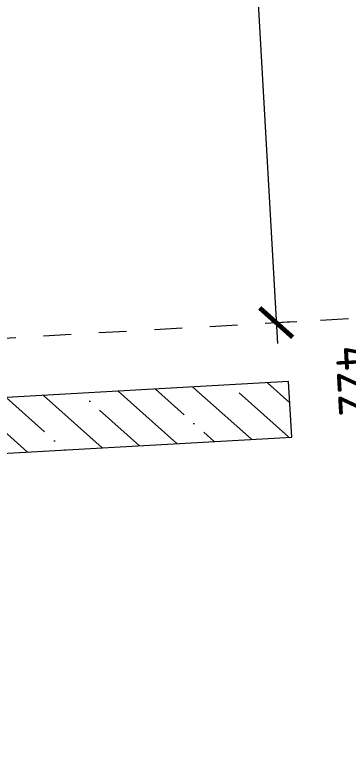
# Model space of a CAD drawing. Header units: metres. Extents: x 93803 to 107732, y 94484 to 125083.
# Drawn here: x 107719.456 to 107720.658, y 110803.104 to 110805.748 of the extents above; entities that cross this region are included whole.
import ezdxf

# ---------------------------------------------------------------- set-up
doc = ezdxf.new("R2010")
doc.units = ezdxf.units.M
doc.header["$PDMODE"] = 35
doc.header["$PDSIZE"] = 1
doc.linetypes.add('_ШПТ__20_т__2_5__Линия сетки', pattern=[25, 20, -2.5, 0, -2.5])
doc.layers.get('Defpoints').update_dxf_attribs({"color": 253})
doc.layers.add('Лестницы', color=7, linetype='Continuous', lineweight=9, true_color=0x506c76)
for name, color, linetype, lineweight in [('Оси', 250, 'Continuous', 9), ('Размеры', 250, 'Continuous', 9), ('Стены штриховка', 7, 'Continuous', 30)]:
    doc.layers.add(name, color=color, linetype=linetype, lineweight=lineweight)
doc.styles.add('ГОСТ 2.304', font='CS_Gost2304.shx')
doc.dimstyles.new('СПДС', dxfattribs={"dimscale": 100, "dimtxt": 2, "dimasz": 1.5, "dimexe": 1, "dimexo": 0, "dimgap": 0.5, "dimtad": 1, "dimdec": 0, "dimtxsty": 'ГОСТ 2.304', "dimblk": 'ARCHTICK', "dimcen": 2.5, "dimdle": 1, "dimadec": 0, "dimazin": 2, "dimtfac": 0.75, "dimtdec": 0, "dimtmove": 1, "dimatfit": 3, "dimfxl": 1, "dimtfill": 1, "dimtolj": 1, "dimlwd": 9, "dimlwe": 9, "dimarcsym": 1})

# ---------------------------------------------------------------- blocks, each defined once
blk = doc.blocks.new('_ArchTick')
at = {"color": 0, "linetype": 'ByBlock', "const_width": 0.15}
blk.add_lwpolyline([(-0.5, -0.5), (0.5, 0.5)], dxfattribs=at)
blk = doc.blocks.new('*D4920')
at = {"layer": 'Defpoints', "color": 0, "ltscale": 75, "transparency": 16777216}
for p in [(36226.45923991071, 1424.283326848605), (39131.45923991071, 1424.283326848605), (39131.45923991071, 1424.283326848605)]:
    blk.add_point(p, dxfattribs=at)
at = {"layer": 'Размеры', "color": 0, "lineweight": 9, "ltscale": 75, "transparency": 16777216}
for p, q in [((36226.45923991071, 1424.283326848605), (36226.45923991071, 1499.283326848605)), ((39131.45923991071, 1424.283326848605), (39131.45923991071, 1499.283326848605)), ((36151.45923991071, 1424.283326848605), (39206.45923991071, 1424.283326848605))]:
    blk.add_line(p, q, dxfattribs=at)
at = {"layer": 'Размеры', "color": 0, "lineweight": 9, "ltscale": 75, "transparency": 16777216, "xscale": 112.5, "yscale": 112.5, "zscale": 112.5, "rotation": 180}
blk.add_blockref('_ArchTick', (36226.45923991071, 1424.283326848605), dxfattribs=at)
at = {"layer": 'Размеры', "color": 0, "lineweight": 9, "ltscale": 75, "transparency": 16777216, "xscale": 112.5, "yscale": 112.5, "zscale": 112.5}
blk.add_blockref('_ArchTick', (39131.45923991071, 1424.283326848605), dxfattribs=at)
at = {"layer": 'Размеры', "color": 0, "lineweight": 25, "ltscale": 75, "transparency": 16777216, "insert": (37678.95923991071, 1546.933425273802), "char_height": 150, "attachment_point": 5, "style": 'ГОСТ 2.304'}
blk.add_mtext('\\A1;2905', dxfattribs=at)
blk = doc.blocks.new('34433')
at = {"layer": 'Стены штриховка', "lineweight": 9}
h = blk.add_hatch(dxfattribs=at)
h.set_pattern_fill('ANSI35', color=256, scale=30)
h.set_pattern_definition([(45, (-90163.45337178293, 379.7887209087698), (-134.7038418160373, 134.7038418160373), []), (45, (-90028.74947178294, 379.7887209087698), (-134.7038418160373, 134.7038418160373), [238.125, -47.625, 0, -47.625])])
h.paths.add_polyline_path([(43111.45923991068, 6331.999999999962), (39971.45923991068, 6331.999999999962), (39346.45923991068, 6331.999999999962), (39346.45923991068, 6056.999999999962), (39546.45923991068, 6056.999999999962), (39546.45923991068, 6131.999999999962), (39971.45923991068, 6131.999999999962), (43111.45923991068, 6131.999999999962)])
h.paths.add_polyline_path([(39546.45923991068, 6056.999999999962), (39346.45923991068, 6056.999999999962), (39346.45923991068, 5056.999999999962), (39546.45923991068, 5056.999999999965)])
h.paths.add_polyline_path([(42446.45923991068, 6056.999999999962), (42246.45923991068, 6056.999999999962), (42246.45923991068, 131.9999999999623), (42446.45923991068, 131.9999999999623)])
h.paths.add_polyline_path([(45131.45923991068, 6331.999999999962), (44421.45923991068, 6331.999999999962), (44421.45923990788, 6131.999999999845), (45086.45923990788, 6131.999999999845), (45086.45923990809, 6056.999999999962), (45131.45923991068, 6056.999999999962)])
h.paths.add_polyline_path([(45286.45923991068, 6331.999999999962), (45131.45923991068, 6331.999999999962), (45131.45923991068, 6056.999999999962), (45286.45923991068, 6056.999999999962)])
h.paths.add_polyline_path([(45286.45923991068, 6056.999999999962), (45131.45923991068, 6056.999999999962), (45131.45923991068, -68.00000000003774), (45286.45923991068, -68.00000000003774), (45286.45923991068, 56.99999999996226), (45286.45923991068, 5056.999999999962)])
h.paths.add_polyline_path([(45131.45923991068, 6056.999999999962), (45086.45923990809, 6056.999999999962), (45086.45923991068, 5056.999999999962), (45086.45923991068, 131.9999999999623), (44336.45923991068, 131.9999999999623), (44336.45923991068, -68.00000000003774), (45131.45923991068, -68.00000000003683)])
h.paths.add_polyline_path([(43136.45923991068, 131.9999999999623), (40046.45923991068, 131.9999999999623), (39546.45923991068, 131.9999999999623), (39546.45923991074, 1457.000000000079), (39346.45923991068, 1457.000000000079), (39346.45923991068, 56.99999999996226), (39346.45923991068, -68.00000000003774), (40046.45923991068, -68.00000000003774), (43136.45923991068, -68.00000000003774)])
h.paths.add_polyline_path([(39546.45923991068, 4046.999999999962), (39346.45923991068, 4046.99999999996), (39346.45923991074, 2467.000000000078), (39546.45923991068, 2467.000000000079)])
at = {"layer": 'Лестницы'}
blk.add_lwpolyline([(39546.45923991074, 1457.000000000079), (39346.45923991068, 1457.000000000079), (39346.45923991068, 56.99999999996226), (39346.45923991068, -68.00000000003774), (40046.45923991068, -68.00000000003774), (43136.45923991068, -68.00000000003774), (43136.45923991068, 131.9999999999623), (40046.45923991068, 131.9999999999623), (39546.45923991068, 131.9999999999623)], close=True, dxfattribs=at)
at = {"layer": 'Оси', "linetype": '_ШПТ__20_т__2_5__Линия сетки'}
blk.add_line((39131.4592399107, -815.1859546884916), (39131.45923991072, 12717.60887272567), dxfattribs=at)
at = {"layer": 'Размеры', "color": 0, "lineweight": 25, "ltscale": 75}
dim = blk.add_linear_dim(base=(39131.45923991071, 1424.283326848605), p1=(36226.45923991071, 1424.283326848605), p2=(39131.45923991071, 1424.283326848605), dimstyle='СПДС', override={"dimscale": 75, "dimtfill": 0}, dxfattribs=at)
dim.commit()
dim.dimension.update_dxf_attribs({"geometry": '*D4920', "text_midpoint": (37678.95923991071, 1546.933425273802)})
at = {"ltscale": 100, "insert": (39356.7645576034, 1706.961904456213), "char_height": 150, "attachment_point": 5, "style": 'ГОСТ 2.304', "bg_fill": 3, "box_fill_scale": 1.1, "bg_fill_color": 256, "bg_fill_true_color": 13158600, "bg_fill_transparency": 0}
blk.add_mtext('\\A1;422', dxfattribs=at)

msp = doc.modelspace()

# ---------------------------------------------------------------- block references
at = {"xscale": 0.001, "yscale": 0.001, "zscale": 0.001, "rotation": 273.2530497410625}
msp.add_blockref('34433', (107716.7553831012, 110843.6261089197), dxfattribs=at)

doc.saveas('drawing.dxf')
